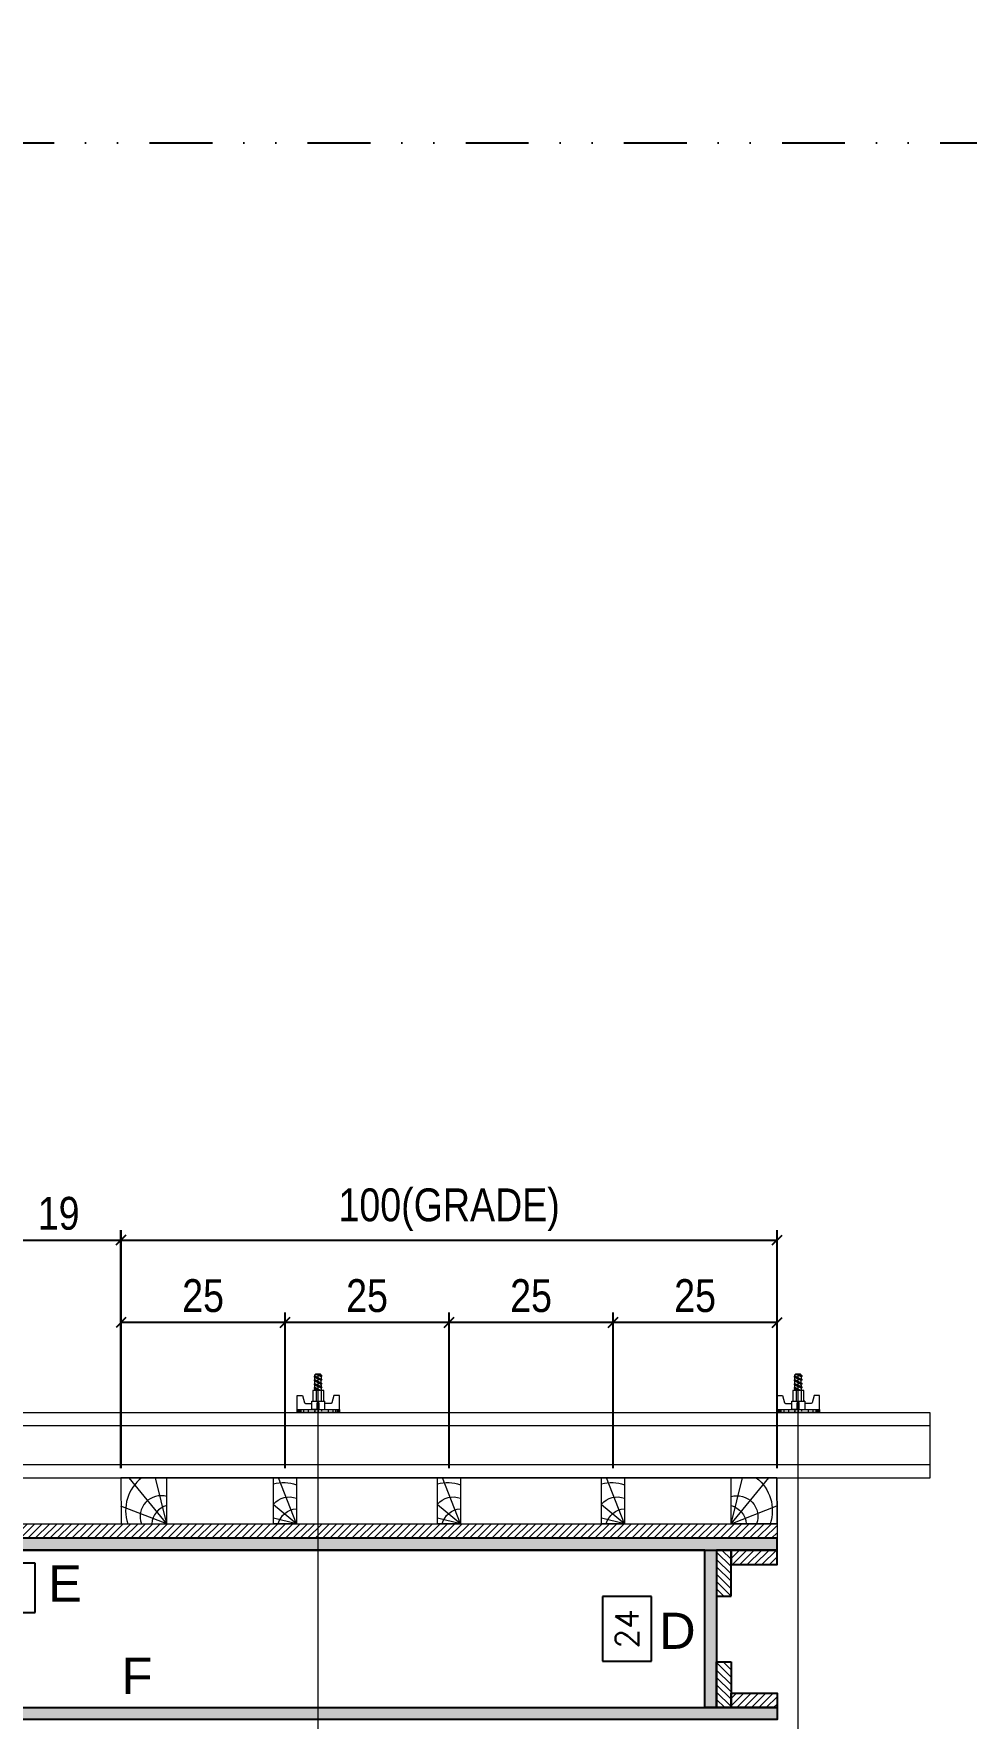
# Model space of a CAD drawing. Header units: millimetres. Extents: x 13777 to 27878, y -21631 to 6985.
# Drawn here: x 18408.7 to 18594.1, y -2901.7 to -2566.9 of the extents above; entities that cross this region are included whole.
import ezdxf
from ezdxf.enums import TextEntityAlignment as Align

# ---------------------------------------------------------------- set-up
doc = ezdxf.new("R2010")
doc.units = ezdxf.units.MM
doc.linetypes.add('DIVIDE2', pattern=[0.625, 0.25, -0.125, 0, -0.125, 0, -0.125])
for name, color, linetype in [('CHAPA', 1, 'Continuous'), ('COTA', 241, 'Continuous'), ('F-PILARES-S', 170, 'Continuous'), ('Nível', 160, 'Continuous'), ('SARRAFO', 251, 'Continuous'), ('TEXTO_GERAL', 7, 'Continuous')]:
    doc.layers.add(name, color=color, linetype=linetype)
for name, color, linetype, lineweight in [('Hachura', 251, 'Continuous', 9), ('Madeira', 126, 'Continuous', 18), ('Perfil Metálico', 224, 'Continuous', 18)]:
    doc.layers.add(name, color=color, linetype=linetype, lineweight=lineweight)
doc.styles.add('ARIAL', font='arial.ttf')
doc.styles.add('COTA TECNICA 2X', font='techl___.ttf', dxfattribs={"height": 10})
doc.styles.add('ROMANS', font='romans.shx')
doc.dimstyles.new('Cota Seção interna', dxfattribs={"dimtxt": 7, "dimasz": 6, "dimexe": 0.18, "dimexo": 2, "dimgap": -4, "dimtad": 3, "dimdec": 1, "dimlfac": 0.5, "dimzin": 12, "dimdsep": 46, "dimtxsty": 'ROMANS', "dimblk": 'ARCHTICK', "dimcen": 0.09, "dimse1": 1, "dimse2": 1, "dimsd1": 1, "dimsd2": 1, "dimclrd": 180, "dimclre": 5, "dimclrt": 1, "dimadec": 0, "dimazin": 3, "dimtfac": 1, "dimtdec": 1, "dimtofl": 0, "dimtmove": 0, "dimatfit": 3, "dimldrblk": 'ARCHTICK', "dimfxl": 1, "dimtolj": 1, "dimtzin": 0, "dimarcsym": 0})
doc.dimstyles.new('SECAO PILAR', dxfattribs={"dimtxt": 10, "dimasz": 3, "dimexe": 3, "dimexo": 3, "dimgap": 3, "dimtad": 1, "dimdec": 1, "dimlfac": 0.5, "dimzin": 12, "dimdsep": 46, "dimtxsty": 'COTA TECNICA 2X', "dimblk1": 'OBLIQUE', "dimblk2": 'OBLIQUE', "dimsah": 1, "dimcen": 0.9, "dimclrd": 256, "dimclre": 256, "dimclrt": 256, "dimadec": 1, "dimazin": 3, "dimtfac": 1, "dimtdec": 1, "dimtmove": 0, "dimatfit": 3, "dimfxl": 1, "dimtolj": 1, "dimtzin": 12, "dimarcsym": 0})
pattern_1 = [(45, (9392.6299, 22686.455), (-1.12253202, 1.12253202), [])]
pattern_2 = [(135, (-22641.1301, 8928.5988), (-1.12253202, -1.12253202), [])]

# ---------------------------------------------------------------- blocks, each defined once
blk = doc.blocks.new('*D1948')
at = {"layer": 'COTA', "color": 180, "lineweight": -2, "transparency": 16777216}
for p, q in [((27793.19, -5465.45), (27778.19, -5465.45)), ((27778.19, -5465.45), (27778.19, -5485.12)), ((27793.19, -5485.12), (27793.19, -5465.45)), ((27778.19, -5485.12), (27793.19, -5485.12))]:
    blk.add_line(p, q, dxfattribs=at)
at = {"layer": 'Defpoints', "color": 0, "transparency": 16777216}
for p in [(27797.19, -5451.28), (27809.42, -5451.28), (27809.42, -5499.28)]:
    blk.add_point(p, dxfattribs=at)
at = {"layer": 'COTA', "color": 1, "transparency": 16777216, "insert": (27785.69, -5475.28), "char_height": 7, "attachment_point": 5, "rotation": 90, "style": 'ROMANS'}
blk.add_mtext('\\A1;24', dxfattribs=at)
blk = doc.blocks.new('_ArchTick')
at = {"color": 0, "linetype": 'ByBlock', "const_width": 0.15}
blk.add_lwpolyline([(-0.5, -0.5), (0.5, 0.5)], dxfattribs=at)
blk = doc.blocks.new('*D1952')
at = {"layer": 'COTA', "color": 180, "lineweight": -2, "transparency": 16777216}
for p, q in [((27575.2, -5483.21), (27548.87, -5483.21)), ((27548.87, -5483.21), (27548.87, -5498.21)), ((27575.2, -5498.21), (27575.2, -5483.21)), ((27548.87, -5498.21), (27575.2, -5498.21))]:
    blk.add_line(p, q, dxfattribs=at)
at = {"layer": 'Defpoints', "color": 0, "transparency": 16777216}
for p in [(27321.42, -5499.28), (27809.42, -5499.28), (27321.42, -5502.21)]:
    blk.add_point(p, dxfattribs=at)
at = {"layer": 'COTA', "color": 1, "transparency": 16777216, "insert": (27562.03, -5490.71), "char_height": 7, "attachment_point": 5, "style": 'ROMANS'}
blk.add_mtext('\\A1;244', dxfattribs=at)
blk = doc.blocks.new('*D1953')
at = {"layer": 'COTA', "color": 180, "lineweight": -2, "transparency": 16777216}
for p, q in [((27605.26, -5455.28), (27579.6, -5455.28)), ((27579.6, -5455.28), (27579.6, -5470.28)), ((27605.26, -5470.28), (27605.26, -5455.28)), ((27579.6, -5470.28), (27605.26, -5470.28))]:
    blk.add_line(p, q, dxfattribs=at)
at = {"layer": 'Defpoints', "color": 0, "transparency": 16777216}
for p in [(27371.42, -5451.28), (27809.42, -5451.28), (27371.42, -5474.28)]:
    blk.add_point(p, dxfattribs=at)
at = {"layer": 'COTA', "color": 1, "transparency": 16777216, "insert": (27592.43, -5462.78), "char_height": 7, "attachment_point": 5, "style": 'ROMANS'}
blk.add_mtext('\\A1;219', dxfattribs=at)
blk = doc.blocks.new('PONTALETE')
at = {"layer": 'Madeira'}
for q in [(2.71, 7), (7, 5.76), (7, 1.74)]:
    blk.add_line((0, 0), q, dxfattribs=at)
blk.add_lwpolyline([(0, 0), (7, 0), (7, 7), (0, 7)], close=True, dxfattribs=at)
for centre, radius, start, end in [((2.04, 0.06), 6.23, 37.2818, 109.0913), ((1.09, 0.9), 3.19, 343.603, 109.9847), ((-0.21, -0.78), 3.09, 14.6322, 86.0383)]:
    blk.add_arc(centre, radius, start, end, dxfattribs=at)
blk = doc.blocks.new('MEIO PONTALETE')
at = {"layer": 'Madeira'}
for q in [(2.71, 7), (3.5, 2.88), (3.5, 0.87)]:
    blk.add_line((0, 0), q, dxfattribs=at)
blk.add_lwpolyline([(0, 0), (3.5, 0), (3.5, 7), (0, 7)], close=True, dxfattribs=at)
for centre, radius, start, end in [((2.04, 0.06), 6.23, 76.4499, 109.0913), ((1.09, 0.9), 3.19, 40.9063, 109.9847), ((-0.21, -0.78), 3.09, 14.6322, 86.0383)]:
    blk.add_arc(centre, radius, start, end, dxfattribs=at)
blk = doc.blocks.new('_Oblique')
at = {"color": 0, "linetype": 'ByBlock', "lineweight": -2}
blk.add_line((-0.5, -0.5), (0.5, 0.5), dxfattribs=at)
blk = doc.blocks.new('*D2018')
at = {"layer": 'COTA', "lineweight": -2, "transparency": 16777216}
for p, q in [((27781.43, -5426.32), (27781.43, -5378.94)), ((27831.45, -5426.32), (27831.45, -5378.94)), ((27831.45, -5381.94), (27781.43, -5381.94))]:
    blk.add_line(p, q, dxfattribs=at)
at = {"layer": 'Defpoints', "color": 0, "transparency": 16777216}
for p in [(27781.43, -5381.94), (27781.43, -5429.32), (27831.45, -5429.32)]:
    blk.add_point(p, dxfattribs=at)
at = {"layer": 'COTA', "lineweight": -2, "transparency": 16777216, "xscale": 3, "yscale": 3, "zscale": 3, "rotation": 180}
blk.add_blockref('_Oblique', (27781.43, -5381.94), dxfattribs=at)
at = {"layer": 'COTA', "lineweight": -2, "transparency": 16777216, "xscale": 3, "yscale": 3, "zscale": 3}
blk.add_blockref('_Oblique', (27831.45, -5381.94), dxfattribs=at)
at = {"layer": 'COTA', "transparency": 16777216, "insert": (27806.44, -5373.83), "char_height": 10, "attachment_point": 5, "style": 'COTA TECNICA 2X'}
blk.add_mtext('\\A1;25', dxfattribs=at)
blk = doc.blocks.new('*D2019')
at = {"layer": 'COTA', "lineweight": -2, "transparency": 16777216}
for p, q in [((27731.43, -5426.32), (27731.43, -5378.94)), ((27781.43, -5426.32), (27781.43, -5378.94)), ((27781.43, -5381.94), (27731.43, -5381.94))]:
    blk.add_line(p, q, dxfattribs=at)
at = {"layer": 'Defpoints', "color": 0, "transparency": 16777216}
for p in [(27731.43, -5381.94), (27731.43, -5429.32), (27781.43, -5429.32)]:
    blk.add_point(p, dxfattribs=at)
at = {"layer": 'COTA', "lineweight": -2, "transparency": 16777216, "xscale": 3, "yscale": 3, "zscale": 3, "rotation": 180}
blk.add_blockref('_Oblique', (27731.43, -5381.94), dxfattribs=at)
at = {"layer": 'COTA', "lineweight": -2, "transparency": 16777216, "xscale": 3, "yscale": 3, "zscale": 3}
blk.add_blockref('_Oblique', (27781.43, -5381.94), dxfattribs=at)
at = {"layer": 'COTA', "transparency": 16777216, "insert": (27756.43, -5373.83), "char_height": 10, "attachment_point": 5, "style": 'COTA TECNICA 2X'}
blk.add_mtext('\\A1;25', dxfattribs=at)
blk = doc.blocks.new('*D2020')
at = {"layer": 'COTA', "lineweight": -2, "transparency": 16777216}
for p, q in [((27681.43, -5426.32), (27681.43, -5378.94)), ((27731.43, -5426.32), (27731.43, -5378.94)), ((27731.43, -5381.94), (27681.43, -5381.94))]:
    blk.add_line(p, q, dxfattribs=at)
at = {"layer": 'Defpoints', "color": 0, "transparency": 16777216}
for p in [(27681.43, -5381.94), (27681.43, -5429.32), (27731.43, -5429.32)]:
    blk.add_point(p, dxfattribs=at)
at = {"layer": 'COTA', "lineweight": -2, "transparency": 16777216, "xscale": 3, "yscale": 3, "zscale": 3, "rotation": 180}
blk.add_blockref('_Oblique', (27681.43, -5381.94), dxfattribs=at)
at = {"layer": 'COTA', "lineweight": -2, "transparency": 16777216, "xscale": 3, "yscale": 3, "zscale": 3}
blk.add_blockref('_Oblique', (27731.43, -5381.94), dxfattribs=at)
at = {"layer": 'COTA', "transparency": 16777216, "insert": (27706.43, -5373.83), "char_height": 10, "attachment_point": 5, "style": 'COTA TECNICA 2X'}
blk.add_mtext('\\A1;25', dxfattribs=at)
blk = doc.blocks.new('*D2021')
at = {"layer": 'COTA', "lineweight": -2, "transparency": 16777216}
for p, q in [((27631.44, -5426.3), (27631.44, -5353.84)), ((27631.44, -5356.84), (27831.45, -5356.84)), ((27831.45, -5426.32), (27831.45, -5353.84))]:
    blk.add_line(p, q, dxfattribs=at)
at = {"layer": 'Defpoints', "color": 0, "transparency": 16777216}
for p in [(27831.45, -5356.84), (27631.44, -5429.3), (27831.45, -5429.32)]:
    blk.add_point(p, dxfattribs=at)
at = {"layer": 'COTA', "lineweight": -2, "transparency": 16777216, "xscale": 3, "yscale": 3, "zscale": 3, "rotation": 180}
blk.add_blockref('_Oblique', (27631.44, -5356.84), dxfattribs=at)
at = {"layer": 'COTA', "lineweight": -2, "transparency": 16777216, "xscale": 3, "yscale": 3, "zscale": 3}
blk.add_blockref('_Oblique', (27831.45, -5356.84), dxfattribs=at)
at = {"layer": 'COTA', "transparency": 16777216, "insert": (27731.45, -5347.61), "char_height": 10, "attachment_point": 5, "style": 'COTA TECNICA 2X'}
blk.add_mtext('\\A1;100(GRADE)', dxfattribs=at)
blk = doc.blocks.new('*D2022')
at = {"layer": 'COTA', "lineweight": -2, "transparency": 16777216}
for p, q in [((27631.44, -5426.26), (27631.44, -5378.94)), ((27681.43, -5426.32), (27681.43, -5378.94)), ((27681.43, -5381.94), (27631.44, -5381.94))]:
    blk.add_line(p, q, dxfattribs=at)
at = {"layer": 'Defpoints', "color": 0, "transparency": 16777216}
for p in [(27631.44, -5381.94), (27631.44, -5429.26), (27681.43, -5429.32)]:
    blk.add_point(p, dxfattribs=at)
at = {"layer": 'COTA', "lineweight": -2, "transparency": 16777216, "xscale": 3, "yscale": 3, "zscale": 3, "rotation": 180}
blk.add_blockref('_Oblique', (27631.44, -5381.94), dxfattribs=at)
at = {"layer": 'COTA', "lineweight": -2, "transparency": 16777216, "xscale": 3, "yscale": 3, "zscale": 3}
blk.add_blockref('_Oblique', (27681.43, -5381.94), dxfattribs=at)
at = {"layer": 'COTA', "transparency": 16777216, "insert": (27656.44, -5373.83), "char_height": 10, "attachment_point": 5, "style": 'COTA TECNICA 2X'}
blk.add_mtext('\\A1;25', dxfattribs=at)
blk = doc.blocks.new('*D2028')
at = {"layer": 'COTA', "lineweight": -2, "transparency": 16777216}
for p, q in [((27593.44, -5426.28), (27593.44, -5353.84)), ((27593.44, -5356.84), (27631.41, -5356.84)), ((27631.41, -5426.29), (27631.41, -5353.84))]:
    blk.add_line(p, q, dxfattribs=at)
at = {"layer": 'Defpoints', "color": 0, "transparency": 16777216}
for p in [(27631.41, -5356.84), (27593.44, -5429.28), (27631.41, -5429.29)]:
    blk.add_point(p, dxfattribs=at)
at = {"layer": 'COTA', "lineweight": -2, "transparency": 16777216, "xscale": 3, "yscale": 3, "zscale": 3, "rotation": 180}
blk.add_blockref('_Oblique', (27593.44, -5356.84), dxfattribs=at)
at = {"layer": 'COTA', "lineweight": -2, "transparency": 16777216, "xscale": 3, "yscale": 3, "zscale": 3}
blk.add_blockref('_Oblique', (27631.41, -5356.84), dxfattribs=at)
at = {"layer": 'COTA', "transparency": 16777216, "insert": (27612.42, -5348.75), "char_height": 10, "attachment_point": 5, "style": 'COTA TECNICA 2X'}
blk.add_mtext('\\A1;19', dxfattribs=at)
blk = doc.blocks.new('C')
at = {"layer": 'Hachura', "color": 0}
for p, q in [((0, 3.22), (0, -3.22)), ((0.45, 3.22), (0, 3.22)), ((0.46, 3.16), (0, 3.16)), ((0.46, 3.05), (0, 3.05)), ((0.46, 2.88), (0, 2.88)), ((0, 2.75), (0, -1.16)), ((0.46, 2.65), (0, 2.65)), ((0.45, -3.23), (0.45, 3.22)), ((0.45, 3.22), (2.58, 3.22)), ((2.58, 3.22), (2.58, 2.39)), ((0.46, 2.23), (0, 2.23)), ((0.46, 1.51), (0, 1.51)), ((0.39, 0.49), (0.17, 0.49)), ((1.74, 0.97), (0.45, 0.97)), ((1.45, 0.1), (0.45, 0.1)), ((1.35, 1.94), (1.35, 0.96)), ((2.58, 2.39), (1.47, 2.09)), ((1.74, -0.97), (1.74, 0.97)), ((1.74, 0.97), (1.74, 0.84)), ((1.74, 0.97), (1.74, 0.84)), ((1.74, 0.84), (3.35, 0.84)), ((3.35, 0.45), (1.74, 0.45)), ((3.32, 0.84), (3.32, -0.84)), ((3.35, 0.84), (3.35, -0.84)), ((3.68, 0.45), (3.35, 0.45)), ((3.84, -0.52), (3.35, 0.45)), ((3.35, 0.06), (3.67, -0.57)), ((3.68, 0.45), (4.16, -0.52)), ((3.72, 0.5), (4.25, -0.57)), ((4.37, -0.55), (3.83, 0.53)), ((4.15, 0.45), (3.93, 0.45)), ((4.42, -0.52), (3.93, 0.45)), ((4.15, 0.45), (4.26, 0.45)), ((4.26, 0.45), (4.74, -0.52)), ((4.3, 0.5), (4.83, -0.57)), ((4.95, -0.55), (4.41, 0.53)), ((4.51, 0.45), (4.84, 0.45)), ((5, -0.52), (4.51, 0.45)), ((4.84, 0.45), (5.32, -0.52)), ((4.88, 0.5), (5.41, -0.57)), ((5.53, -0.55), (4.99, 0.53)), ((5.58, -0.52), (5.09, 0.45)), ((5.42, 0.45), (5.09, 0.45)), ((5.58, -0.52), (5.09, 0.45)), ((5.42, 0.45), (5.74, -0.19)), ((5.46, 0.5), (5.74, -0.07)), ((5.74, 0.19), (5.57, 0.53)), ((5.74, 0.32), (5.68, 0.45)), ((5.68, 0.45), (5.74, 0.45)), ((5.74, 0.45), (5.9, 0.29)), ((5.74, 0.45), (5.74, -0.52)), ((5.9, -0.36), (5.9, 0.29)), ((0.45, 0), (0, 0)), ((0.46, -1.52), (0, -1.52)), ((0.46, -2.23), (0, -2.23)), ((0.08, -0.48), (0.29, -0.48)), ((0.29, -0.48), (0.4, -0.48)), ((0.45, 0), (0.45, -0.97)), ((0.45, -0.16), (1.45, -0.16)), ((0.45, -0.65), (0.45, -0.32)), ((0.45, -3.23), (0.45, -0.65)), ((0.45, -0.97), (1.74, -0.97)), ((1.35, -1.94), (1.35, -0.97)), ((2.58, -2.39), (1.47, -2.1)), ((3.35, -0.32), (1.74, -0.32)), ((3.35, -0.84), (1.74, -0.84)), ((2.58, -3.23), (2.58, -2.39)), ((3.35, -0.07), (3.58, -0.52)), ((3.35, -0.52), (3.58, -0.52)), ((3.84, -0.52), (4.16, -0.52)), ((4.42, -0.52), (4.74, -0.52)), ((4.63, -0.52), (4.74, -0.52)), ((5, -0.52), (5.32, -0.52)), ((5.58, -0.52), (5.74, -0.52)), ((5.74, -0.52), (5.9, -0.36)), ((5.74, -0.52), (5.74, -0.52)), ((0.46, -2.65), (0, -2.65)), ((0.46, -2.88), (0, -2.88)), ((0.46, -3.05), (0, -3.05)), ((0.46, -3.16), (0, -3.16)), ((0, -3.22), (2.57, -3.22))]:
    blk.add_line(p, q, dxfattribs=at)
for centre, radius, start, end in [((1.52, 1.94), 0.161, 104.7436, 180), ((1.44, -0.03), 0.129, 272.695, 87.305), ((3.81, 0.39), 0.143, 25.5688, 154.4312), ((4.39, 0.39), 0.143, 25.5688, 154.4312), ((4.97, 0.39), 0.143, 25.5688, 154.4312), ((5.55, 0.39), 0.143, 25.5688, 154.4312), ((0.17, -0.37), 0.174, 221.744, 317.8592), ((1.52, -1.94), 0.161, 180, 255.2564), ((3.71, -0.4), 0.174, 222.1408, 318.256), ((4.29, -0.4), 0.174, 222.1408, 318.256), ((4.87, -0.4), 0.174, 222.1408, 318.256), ((5.45, -0.4), 0.174, 222.1408, 318.256), ((5.61, -0.4), 0.174, 317.8592, 318.256)]:
    blk.add_arc(centre, radius, start, end, dxfattribs=at)
blk = doc.blocks.new('A$C81a2738f')
at = {"layer": 'Hachura'}
h = blk.add_hatch(dxfattribs=at)
h.set_pattern_fill('ANSI31', color=256, scale=0.5, angle=360, style=0)
h.set_pattern_definition([(45, (7110.8962, 2018.2292), (-1.122532, 1.122532), [])])
h.paths.add_polyline_path([(276.76, 212.59), (276.76, 216.99), (722.76, 217.03), (722.76, 212.59)])
h = blk.add_hatch(color=256, dxfattribs=at)
h.dxf.hatch_style = 1
h.paths.add_polyline_path([(722.76, 208.99), (722.76, 212.59), (262.76, 212.59), (262.76, 208.99)])
h = blk.add_hatch(color=256, dxfattribs=at)
h.dxf.hatch_style = 1
h.paths.add_polyline_path([(704.36, 160.99), (700.76, 160.99), (700.76, 208.99), (704.36, 208.99)])
h = blk.add_hatch(dxfattribs=at)
h.set_pattern_fill('ANSI31', color=256, scale=0.5, angle=450, style=0)
h.set_pattern_definition(pattern_2)
h.paths.add_polyline_path([(704.36, 208.99), (708.76, 208.99), (708.76, 194.99), (704.36, 194.99)])
h = blk.add_hatch(dxfattribs=at)
h.set_pattern_fill('ANSI31', color=256, scale=0.5, angle=360, style=0)
h.set_pattern_definition(pattern_1)
h.paths.add_polyline_path([(708.76, 204.59), (708.76, 208.99), (722.76, 208.99), (722.76, 204.59)])
h = blk.add_hatch(dxfattribs=at)
h.set_pattern_fill('ANSI31', color=256, scale=0.5, angle=450, style=0)
h.set_pattern_definition(pattern_2)
h.paths.add_polyline_path([(704.36, 160.99), (708.76, 160.99), (708.76, 174.99), (704.36, 174.99)])
h = blk.add_hatch(dxfattribs=at)
h.set_pattern_fill('ANSI31', color=256, scale=0.5, angle=360, style=0)
h.set_pattern_definition(pattern_1)
h.paths.add_polyline_path([(708.76, 165.39), (708.76, 160.99), (722.76, 160.99), (722.76, 165.39)])
h = blk.add_hatch(color=256, dxfattribs=at)
h.dxf.hatch_style = 1
h.paths.add_polyline_path([(722.76, 157.39), (722.76, 160.99), (190.76, 160.99), (190.76, 157.39)])
at = {"layer": 'CHAPA'}
for points in [[(262.76, 208.99), (722.76, 208.99), (722.76, 212.59), (262.76, 212.59)], [(704.36, 160.99), (700.76, 160.99), (700.76, 208.99), (704.36, 208.99)], [(190.76, 160.99), (722.76, 160.99), (722.76, 157.39), (190.76, 157.39)]]:
    blk.add_lwpolyline(points, close=True, dxfattribs=at)
at = {"layer": 'F-PILARES-S', "linetype": 'Continuous'}
blk.add_lwpolyline([(212.76, 160.99), (700.76, 160.99), (700.76, 208.99), (262.76, 208.99), (262.76, 1102.99), (212.76, 1102.99), (212.76, 160.99)], dxfattribs=at)
at = {"layer": 'Hachura'}
for p, q in [((582.91, 108.25), (582.9, 262.41)), ((729.26, 108.25), (729.25, 262.41))]:
    blk.add_line(p, q, dxfattribs=at)
blk.add_lwpolyline([(722.76, 212.59), (276.76, 212.59), (276.76, 216.99), (722.76, 216.99)], close=True, dxfattribs=at)
at = {"layer": 'Madeira'}
blk.add_lwpolyline([(722.76, 216.99), (722.75, 230.99), (522.76, 230.99), (522.77, 216.99)], close=True, dxfattribs=at)
at = {"layer": 'Perfil Metálico'}
for points in [[(769.38, 250.93), (769.38, 230.93), (270.76, 230.93), (270.76, 250.93)], [(270.76, 234.93), (270.76, 246.93), (769.38, 246.93), (769.38, 234.93)]]:
    blk.add_lwpolyline(points, close=True, dxfattribs=at)
at = {"layer": 'SARRAFO'}
for points in [[(708.76, 194.99), (708.76, 208.99), (704.36, 208.99), (704.36, 194.99)], [(722.76, 208.99), (708.76, 208.99), (708.76, 204.59), (722.76, 204.59)], [(708.76, 174.99), (708.76, 160.99), (704.36, 160.99), (704.36, 174.99)], [(722.76, 160.99), (708.76, 160.99), (708.76, 165.39), (722.76, 165.39)]]:
    blk.add_lwpolyline(points, close=True, dxfattribs=at)
at = {"layer": 'Hachura', "linetype": 'Continuous', "xscale": -2, "yscale": 2, "zscale": 2, "rotation": 270}
for p in [(582.91, 250.93), (729.26, 250.93)]:
    blk.add_blockref('C', p, dxfattribs=at)
at = {"layer": 'Madeira'}
for name, p, xscale, yscale, zscale, rotation in [('PONTALETE', (536.77, 217), 2, 2, 2, 90.06291069689675), ('MEIO PONTALETE', (576.26, 216.99), -1.999999997962732, 1.999999997962732, 1.999999997962732, 0.06291069689670081), ('MEIO PONTALETE', (626.26, 216.99), -1.999999997962732, 1.999999997962732, 1.999999997962732, 0.06291069689670081), ('MEIO PONTALETE', (676.26, 216.99), -1.999999997962732, 1.999999997962732, 1.999999997962732, 0.06291069689670081), ('PONTALETE', (708.76, 216.99), -2, 2, 2, 270.0629106968967)]:
    blk.add_blockref(name, p, dxfattribs=dict(at, xscale=xscale, yscale=yscale, zscale=zscale, rotation=rotation))
at = {"layer": 'TEXTO_GERAL', "style": 'ARIAL'}
for s, p in [('E', (505.68, 198.8)), ('D', (692.4, 184.4)), ('F', (527.66, 170.67))]:
    blk.add_text(s, height=11, dxfattribs=at).set_placement(p, align=Align.MIDDLE_CENTER)
at = {"layer": 'COTA'}
dim = blk.add_linear_dim(base=(722.8, 303.44), p1=(522.79, 230.98), p2=(722.8, 230.96), angle=180, text='<>(GRADE)', dimstyle='SECAO PILAR', dxfattribs=at)
dim.commit()
dim.dimension.update_dxf_attribs({"geometry": '*D2021', "text_midpoint": (622.79, 312.66), "insert": (-27108.65, 5660.28)})
dim = blk.add_linear_dim(base=(522.76, 303.44), p1=(484.78, 230.99), p2=(522.76, 230.99), dimstyle='SECAO PILAR', dxfattribs=at)
dim.commit()
dim.dimension.update_dxf_attribs({"geometry": '*D2028', "text_midpoint": (503.77, 311.53), "insert": (-27108.65, 5660.28)})
for base, p1, p2, angle, dimstyle, picture, middle in [((522.79, 278.34), (572.78, 230.96), (522.79, 231.01), 180, 'SECAO PILAR', '*D2022', (547.78, 286.45)), ((572.78, 278.34), (622.78, 230.96), (572.78, 230.96), 180, 'SECAO PILAR', '*D2020', (597.78, 286.45)), ((622.78, 278.34), (672.78, 230.96), (622.78, 230.96), 180, 'SECAO PILAR', '*D2019', (647.78, 286.45)), ((672.78, 278.34), (722.8, 230.96), (672.78, 230.96), 180, 'SECAO PILAR', '*D2018', (697.79, 286.45)), ((688.53, 208.99), (700.76, 160.99), (700.76, 208.99), 90, 'Cota Seção interna', '*D1948', (677.03, 184.99))]:
    dim = blk.add_linear_dim(base=base, p1=p1, p2=p2, angle=angle, dimstyle=dimstyle, dxfattribs=at)
    dim.commit()
    dim.dimension.update_dxf_attribs({"geometry": picture, "text_midpoint": middle, "insert": (-27108.65, 5660.28)})
for base, p1, p2, picture, middle in [((262.76, 186), (700.76, 208.99), (262.76, 208.99), '*D1953', (483.78, 186)), ((212.76, 158.07), (700.76, 160.99), (212.76, 160.99), '*D1952', (453.38, 158.07))]:
    dim = blk.add_linear_dim(base=base, p1=p1, p2=p2, dimstyle='Cota Seção interna', dxfattribs=at)
    dim.commit()
    dim.dimension.update_dxf_attribs({"geometry": picture, "text_midpoint": middle, "dimtype": 128, "insert": (-27108.65, 5660.28)})

msp = doc.modelspace()

# ---------------------------------------------------------------- linework, layer by layer
at = {"layer": 'Nível', "color": 4, "linetype": 'DIVIDE2', "ltscale": 50}
msp.add_line((13777.11, -2588.59), (21531.15, -2588.59), dxfattribs=at)

# ---------------------------------------------------------------- block references
at = {"xscale": 0.6523048931579974, "yscale": 0.6523048931579974, "zscale": 0.6523048931579974}
msp.add_blockref('A$C81a2738f', (18085.04, -3004.56), dxfattribs=at)

doc.saveas('drawing.dxf')
